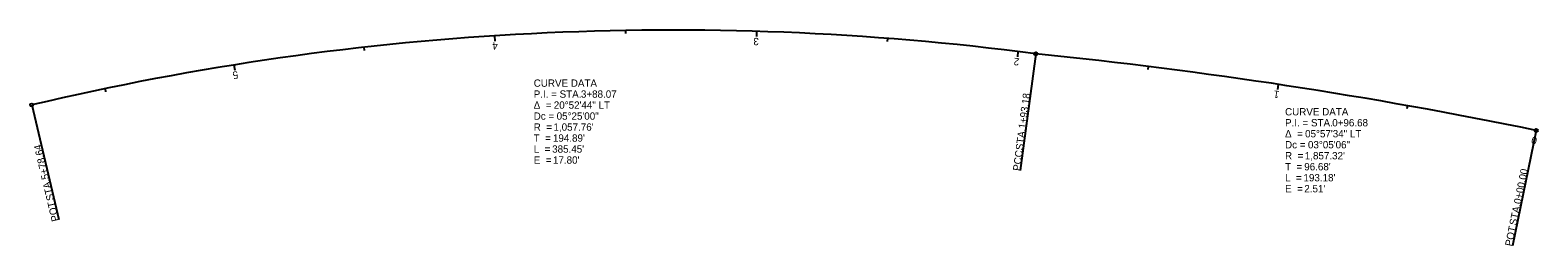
# Model space of a CAD drawing. Extents: x 240698 to 241273, y 530783 to 530865.
import ezdxf

# ---------------------------------------------------------------- set-up
doc = ezdxf.new("R2010")
doc.units = 0
for name, color, linetype in [('GE_X_Alignment', 7, 'Continuous'), ('GE_X_Alignment_100_Cardinal_Points', 7, 'Continuous'), ('GE_X_Alignment_100_Curve_Data', 7, 'Continuous'), ('GE_X_Alignment_100_Stations', 7, 'Continuous')]:
    doc.layers.add(name, color=color, linetype=linetype)

msp = doc.modelspace()

# ---------------------------------------------------------------- linework, layer by layer
at = {"layer": 'GE_X_Alignment'}
for centre, radius, start, end in [((240942.82, 529807.71), 1057.76, 82.48222, 103.36103), ((240895.42, 529008.37), 1857.32, 78.29969, 84.25916)]:
    msp.add_arc(centre, radius, start, end, dxfattribs=at)
at = {"layer": 'GE_X_Alignment_100_Cardinal_Points'}
for p, q in [((241081.21, 530856.38), (241075.32, 530811.76)), ((240698.38, 530836.84), (240708.78, 530793.06)), ((241272.07, 530827.1), (241262.95, 530783.04))]:
    msp.add_line(p, q, dxfattribs=at)
for centre in [(241081.21, 530856.38), (240698.38, 530836.84), (241272.07, 530827.1)]:
    msp.add_circle(centre, 0.6, dxfattribs=at)
at = {"layer": 'GE_X_Alignment_100_Stations'}
for p, q in [((240924.79, 530865.32), (240924.81, 530864.12)), ((240974.78, 530864.99), (240974.72, 530862.99)), ((240825.03, 530858.89), (240825.17, 530857.7)), ((240874.84, 530863.28), (240874.96, 530861.29)), ((241024.71, 530862.29), (241024.61, 530861.1)), ((241074.45, 530857.25), (241074.2, 530855.26)), ((240775.49, 530852.15), (240775.81, 530850.18)), ((241124.12, 530851.56), (241123.97, 530850.37)), ((240726.33, 530843.08), (240726.57, 530841.9)), ((241173.65, 530844.73), (241173.35, 530842.76)), ((241222.98, 530836.58), (241222.77, 530835.4)), ((241272.07, 530827.1), (241271.67, 530825.14))]:
    msp.add_line(p, q, dxfattribs=at)

# ---------------------------------------------------------------- texts
at = {"layer": 'GE_X_Alignment_100_Cardinal_Points'}
for s, rotation, p in [('1+93.18', 82.48222, (241077.38, 530827.65)), (' STA. ', 82.48222, (241076.16, 530818.41)), ('5+78.64', 103.36103, (240705.03, 530808.69)), ('PCC', 82.48222, (241075.25, 530811.51)), (' STA. ', 103.36103, (240707.19, 530799.62)), ('0+00.00', 78.29969, (241266.17, 530798.79)), ('POT', 103.36103, (240708.83, 530792.68)), (' STA. ', 78.29969, (241264.28, 530789.67)), ('POT', 78.29969, (241262.84, 530782.68))]:
    msp.add_text(s, height=2.8, rotation=rotation, dxfattribs=at).set_placement(p)
at = {"layer": 'GE_X_Alignment_100_Curve_Data'}
for s, p in [('CURVE DATA', (240889.79, 530843.81)), ('P.I. = STA. ', (240889.79, 530839.61)), ('3+88.07', (240907.79, 530839.61)), ('Δ  = ', (240889.79, 530835.41)), ('20°52\'44" LT', (240897.44, 530835.41)), ('CURVE DATA', (241176.28, 530832.86)), ('Dc = ', (240889.79, 530831.21)), ("1,057.76'", (240897.33, 530827.01)), ('05°25\'00"', (240898.54, 530831.21)), ('P.I. = STA. ', (241176.28, 530828.66)), ('0+96.68', (241194.27, 530828.66)), ('T  = ', (240889.79, 530822.81)), ('R  = ', (240889.79, 530827.01)), ("194.89'", (240897.11, 530822.81)), ('Δ  = ', (241176.28, 530824.46)), ('05°57\'34" LT', (241183.92, 530824.46)), ('L  = ', (240889.79, 530818.61)), ("385.45'", (240896.83, 530818.61)), ('Dc = ', (241176.28, 530820.26)), ('R  = ', (241176.28, 530816.06)), ("1,857.32'", (241183.81, 530816.06)), ('03°05\'06"', (241185.02, 530820.26)), ('E  = ', (240889.79, 530814.41)), ("17.80'", (240897.14, 530814.41)), ('T  = ', (241176.28, 530811.86)), ("96.68'", (241183.6, 530811.86)), ('L  = ', (241176.28, 530807.66)), ("193.18'", (241183.31, 530807.66)), ('E  = ', (241176.28, 530803.46)), ("2.51'", (241183.62, 530803.46))]:
    msp.add_text(s, height=2.8, dxfattribs=at).set_placement(p)
at = {"layer": 'GE_X_Alignment_100_Stations'}
for s, rotation, p in [('4', 183.68483, (240876.04, 530860.85)), ('3', 178.26812, (240975.67, 530862.46)), ('2', 172.85141, (241075.1, 530854.64)), ('5', 189.10154, (240776.85, 530849.84)), ('1', 171.38456, (241174.25, 530842.11)), ('0', 168.29969, (241272.58, 530824.44))]:
    msp.add_text(s, height=2.8, rotation=rotation, dxfattribs=at).set_placement(p)

doc.saveas('drawing.dxf')
